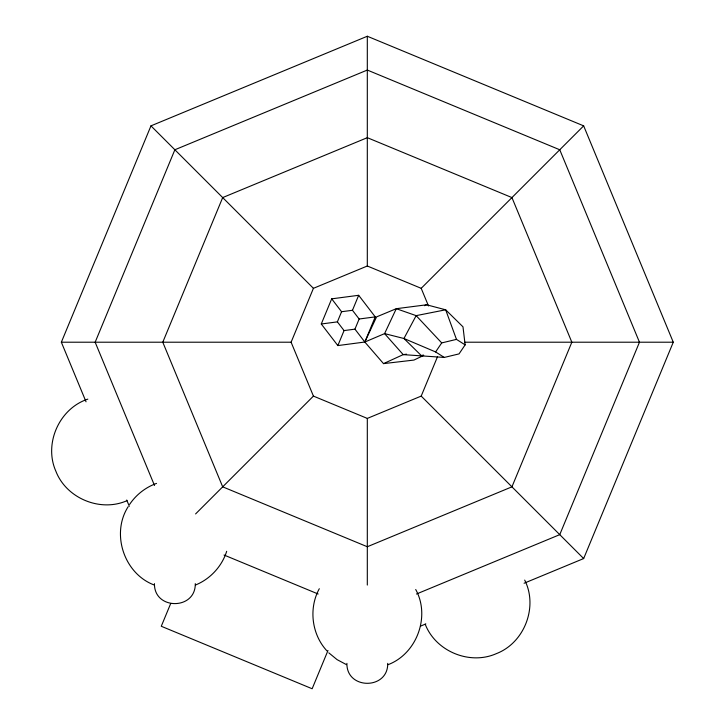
<?xml version="1.0" encoding="UTF-8"?>
<svg xmlns="http://www.w3.org/2000/svg" width="725" height="725" viewBox="0 0 725 725"><rect width="100%" height="100%" fill="white"/><g stroke="black" fill="none" stroke-linecap="round" stroke-linejoin="round"><path stroke-width="1.09" d="M195.279 583.643C195.804 610.242 153.936 610.242 154.452 583.643M387.721 663.357C388.247 689.955 346.378 689.955 346.903 663.357M226.68 551.299C221.95 566.343 210.286 578.967 195.696 584.939M86.03 401.786L61.353 342.209L150.963 125.86L367.312 36.25L583.661 125.86L673.271 342.209L583.661 558.558L524.084 583.235M170.701 603.526L161.276 626.264L312.149 688.75L327.981 650.515M437.51 356.718L421.198 396.095L367.312 418.416L313.427 396.095L291.106 342.209L313.427 288.323L367.312 266.002L421.198 288.323L428.493 305.941M321.275 323.993L331.697 298.845L358.676 295.292L375.242 316.888L364.829 342.028L337.85 345.58L321.275 323.993L337.379 321.873L344.058 330.582L337.85 345.58M337.379 321.873L341.575 311.723L331.697 298.845M375.242 316.888L359.147 319L352.468 310.291L358.676 295.292M423.726 355.395L413.948 360.071L383.516 363.624L364.829 342.028L354.942 329.15L359.147 319M319.308 588.709C308.469 608.366 311.687 634.493 326.984 650.923M128.18 506.675C110.843 533.673 124.029 573.584 154.035 584.939M465.133 344.873L462.985 326.83L445.667 309.802L426.599 304.79L396.285 308.696L376.574 316.888L364.829 342.028L384.585 333.618L403.943 338.502L435.607 351.942L441.715 342.916L456.469 339.382L465.133 344.873L459.034 353.9L444.271 357.434L403.2 354.625L383.516 363.624M129.612 504.419C136.037 494.776 145.616 487.3 156.528 483.403M195.587 513.934L313.427 396.095M421.198 288.323L583.661 125.86M388.147 664.653C416.857 653.705 430.559 616.431 415.715 589.507M424.542 305.687L426.599 304.79M416.467 594.011L559.754 534.651L639.468 342.209L559.754 149.767L367.312 70.053L174.87 149.767L95.156 342.209L154.507 485.496M420.618 626.092L425.838 623.926M87.825 399.131C59.233 408.501 43.609 443.745 55.87 471.214C66.328 498.365 100.394 512.475 126.993 500.676M423.454 355.096L421.261 355.531L403.943 338.502L416.15 315.638L445.667 309.802L456.469 339.382M341.575 311.723L352.468 310.291M344.058 330.582L354.942 329.15M406.571 354.19L403.2 354.625L384.585 333.618L396.285 308.696L416.15 315.638L441.715 342.916M61.353 342.209L291.106 342.209M464.906 342.209L673.271 342.209M224.025 555.015L318.157 594.011M346.487 664.653L337.071 659.623L328.824 652.853M435.607 351.942L444.271 357.434M150.963 125.86L313.427 288.323M421.198 396.095L583.661 558.558M524.692 580.091C538.285 606.925 524.411 642.894 496.317 653.651C469.718 665.459 435.653 651.349 425.194 624.198M126.721 500.032L129.322 506.304M367.312 36.25L367.312 266.002M367.312 418.416L367.312 585.066M222.684 197.581L162.781 342.209L222.684 486.838L367.312 546.741L511.941 486.838L571.844 342.209L511.941 197.581L367.312 137.677L222.684 197.581"/></g></svg>
